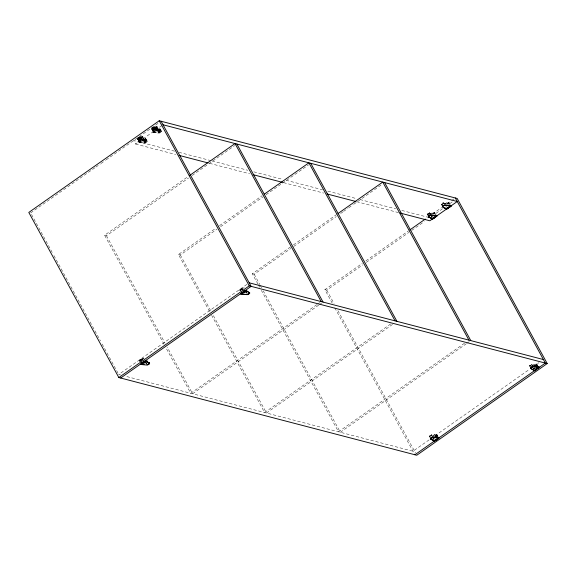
<?xml version="1.0" encoding="UTF-8"?>
<svg xmlns="http://www.w3.org/2000/svg" width="576" height="576" viewBox="0 0 576 576"><rect width="100%" height="100%" fill="white"/><g stroke="black" fill="none" stroke-linecap="round" stroke-linejoin="round"><path stroke-width="0.43" stroke-dasharray="2.88 2.16" d="M141.559 138.744L140.976 138.917L141.559 138.744L141.3 138.276C138.067 137.261 141.07 140.962 140.774 138.154C138.744 141.991 135.223 135.31 140.285 138.355C139.018 141.149 138.938 136.001 140.522 138.816L139.946 138.989L140.522 138.816M155.376 129.038L155.124 129.701L154.094 129.046C154.476 124.394 148.421 130.55 154.375 128.959C153.396 126 153.194 131.177 154.231 128.455L154.678 128.146L155.707 128.801C153.504 126.958 152.741 130.565 155.707 128.801M154.058 129.29L154.685 128.851L154.325 128.182M152.237 128.959L153.029 128.218L152.136 127.692L152.006 128.815L153.072 128.426L152.546 127.577M241.099 290.174C241.596 288.072 238.536 289.98 240.494 290.542M140.796 360.691C141.667 358.51 138.283 360.31 140.4 360.95M140.846 360.713C141.79 358.654 138.42 360.122 140.342 360.929M433.944 213.811L434.182 213.602A2.844 0.929 -28.6 0 0 433.894 212.364A2.844 0.929 -28.6 0 0 430.553 213.876A2.866 0.936 -28.6 0 1 433.958 212.357A2.866 0.936 -28.6 0 1 434.146 213.653M434.765 436.723L436.277 435.614A2.844 0.929 -28.6 0 0 436.212 434.376A2.844 0.929 -28.6 0 0 433.21 435.485M435.607 436.111A1.138 1.015 -75.4 0 1 436.327 436.392L436.594 436.205A2.844 0.929 -28.6 0 0 436.723 434.988A2.844 0.929 -28.6 0 0 434.167 435.701M534.917 366.329L536.422 365.227A2.844 0.929 -28.6 0 0 535.882 364.025A2.844 0.929 -28.6 0 0 532.339 365.918M138.456 137.974L138.341 138.067A2.844 0.929 -28.6 0 0 139.205 139.277A2.844 0.929 -28.6 0 0 142.776 136.829A2.844 0.929 -28.6 0 0 140.062 136.886L138.456 137.974L140.22 141.199L141.458 141.523L142.733 140.63L141.163 137.758L139.918 137.434L138.65 138.326L139.889 138.65L141.458 141.523M138.78 138.564C135.835 138.794 140.522 136.67 138.089 138.91M139.032 139.032L138.917 139.133A2.844 0.929 -28.6 0 0 139.788 140.335A2.844 0.929 -28.6 0 0 143.352 137.894A2.844 0.929 -28.6 0 0 140.638 137.952L140.177 138.132M152.604 128.023L152.489 128.124A2.844 0.929 -28.6 0 0 153.353 129.334A2.844 0.929 -28.6 0 0 156.924 126.886A2.844 0.929 -28.6 0 0 154.21 126.943L152.604 128.023L154.368 131.256L155.606 131.58L156.881 130.687L155.311 127.807L154.073 127.483L152.798 128.383L154.037 128.707L155.606 131.58M139.291 139.507L139.176 139.601A2.844 0.929 -28.6 0 0 140.04 140.81A2.844 0.929 -28.6 0 0 143.611 138.362A2.844 0.929 -28.6 0 0 140.897 138.42L140.566 138.607M139.55 139.975L139.435 140.076A2.844 0.929 -28.6 0 0 140.299 141.278A2.844 0.929 -28.6 0 0 143.87 138.838A2.844 0.929 -28.6 0 0 141.156 138.895L140.825 139.082M152.928 128.614L152.813 128.714A2.844 0.929 -28.6 0 0 153.677 129.924A2.844 0.929 -28.6 0 0 157.248 127.476A2.844 0.929 -28.6 0 0 154.534 127.534L154.195 127.721M139.81 140.45L139.687 140.544A2.844 0.929 -28.6 0 0 140.558 141.754A2.844 0.929 -28.6 0 0 144.13 139.306A2.844 0.929 -28.6 0 0 141.415 139.363L141.077 139.55M153.187 129.089L153.065 129.19A2.844 0.929 -28.6 0 0 153.936 130.392A2.844 0.929 -28.6 0 0 157.507 127.944A2.844 0.929 -28.6 0 0 154.793 128.009L154.454 128.196M140.062 140.918L139.946 141.019A2.844 0.929 -28.6 0 0 139.507 142.258L139.81 142.351A2.844 0.929 -28.6 0 0 142.754 141.343L143.338 140.947A2.844 0.929 -28.6 0 0 144.274 139.291L143.964 139.198A2.844 0.929 -28.6 0 0 141.667 139.838L141.336 140.026M153.439 129.557L153.324 129.658A2.844 0.929 -28.6 0 0 154.188 130.867A2.844 0.929 -28.6 0 0 157.759 128.419A2.844 0.929 -28.6 0 0 155.045 128.477L154.714 128.664M153.698 130.032L153.583 130.133A2.844 0.929 -28.6 0 0 154.447 131.335A2.844 0.929 -28.6 0 0 158.018 128.887A2.844 0.929 -28.6 0 0 155.304 128.952L154.973 129.139M153.958 130.5L153.842 130.601A2.844 0.929 -28.6 0 0 154.706 131.81A2.844 0.929 -28.6 0 0 158.278 129.362A2.844 0.929 -28.6 0 0 155.563 129.42L155.225 129.607M154.21 130.975L154.094 131.076A2.844 0.929 -28.6 0 0 153.655 132.307L153.958 132.408A2.844 0.929 -28.6 0 0 156.902 131.4L157.486 130.997A2.844 0.929 -28.6 0 0 158.422 129.348L158.112 129.254A2.844 0.929 -28.6 0 0 155.815 129.895L155.484 130.082M144 358.272A2.844 0.929 -28.6 0 0 142.15 358.906L140.429 360.086A2.844 0.929 -28.6 0 0 140.292 361.418A2.866 0.936 -28.6 0 1 140.573 359.935A2.866 0.936 -28.6 0 1 143.942 358.272M244.152 287.885A2.844 0.929 -28.6 0 0 242.302 288.511L240.581 289.692A2.844 0.929 -28.6 0 0 240.134 290.93M534.967 368.042L534.406 368.453A2.844 0.929 -28.6 0 0 533.628 369.252M30.665 212.918L95.148 167.594M95.882 167.076L100.274 163.987M101.009 163.476L105.408 160.38M106.142 159.869L158.933 122.76M140.278 138.751L140.083 138.398L140.774 138.154M139.889 138.65L140.947 137.743M154.037 128.707L155.311 127.807M154.231 128.455L154.922 128.21M140.53 138.089L141.3 138.276M154.678 128.146L155.448 128.333M154.094 129.046L154.678 128.873L154.483 128.52M138.398 137.52L138.701 138.672A1.138 1.015 -75.4 0 0 140.184 139.529L140.976 139.644L141.228 138.982M154.354 129.514L154.93 129.348M139.946 138.989L140.782 139.291M140.537 139.226L141.415 139.334M154.685 129.283L155.563 129.391M174.6 151.178L133.682 140.508L135.612 144.043L163.03 124.776M138.434 142.459L144.691 143.028A1.706 0.562 -28.6 0 0 146.758 142.286A1.706 0.562 -28.6 0 0 147.341 141.163L143.143 138.758L147.19 140.875A1.706 0.562 -28.6 0 1 146.606 142.006A1.706 0.562 -28.6 0 1 144.533 142.74L138.434 142.459L140.22 141.199M139.73 137.074L141.487 140.306L143.294 139.039M152.582 132.516L158.839 133.078A1.706 0.562 -28.6 0 0 160.906 132.343A1.706 0.562 -28.6 0 0 161.489 131.213L157.291 128.815L161.338 130.932A1.706 0.562 -28.6 0 1 160.754 132.062A1.706 0.562 -28.6 0 1 158.681 132.797L152.582 132.516L154.368 131.256M153.878 127.13L155.642 130.363L157.442 129.096M164.045 344.275L104.594 235.231L188.136 176.522M104.594 235.231L106.459 235.721L188.532 178.034M192.19 175.464L234.698 145.591M209.477 311.393L178.459 254.498L215.834 228.233M219.492 225.655L262.001 195.782M178.459 254.498L180.324 254.981L216.958 229.234M220.622 226.656L263.124 196.783M266.062 194.724L308.563 164.851M257.926 284.033L252.324 273.766L290.426 246.982M293.364 244.922L336.593 214.531M252.324 273.766L254.189 274.248L290.822 248.494M293.76 246.434L336.262 216.562M340.654 213.473L342.857 211.932M343.584 211.414L347.983 208.325M348.718 207.806L353.117 204.718M353.844 204.206L382.428 184.118M246.989 284.357L118.75 374.486L120.492 374.94M140.738 360.338L142.394 359.59M332.201 303.084L324.878 289.649L362.254 263.383M365.918 260.813L408.42 230.94M432.605 213.941L441.612 207.612M447.257 203.638L450.986 201.017M451.656 200.549L454.594 198.482M324.878 289.649L326.743 290.138L362.65 264.902M366.314 262.325L408.816 232.452M411.746 230.393L424.202 221.638M442.526 208.764L435.197 213.912A2.844 0.929 -28.6 0 0 433.001 213.84M449.849 203.609L452.786 201.55M316.793 304.682L190.757 393.264L165.766 347.436M317.527 304.164L319.73 302.623M318.658 305.165L192.614 393.754L167.198 347.134M319.392 304.654L321.588 303.106M390.665 323.942L264.622 412.531L211.63 315.338M392.522 324.432L266.486 413.014L212.63 314.244M464.53 343.21L338.486 431.791L261.374 290.354M466.387 343.692L340.351 432.281L263.232 290.844M467.122 343.181L469.318 341.633M429.091 439.891L412.97 451.224L125.719 376.301M434.952 435.773L529.488 369.331M535.831 365.839A1.138 1.015 -75.4 0 0 534.6 365.738L539.014 362.635M140.047 137.664L140.386 137.477A2.844 0.929 -28.6 0 1 143.1 137.419A2.844 0.929 -28.6 0 1 139.529 139.867A2.844 0.929 -28.6 0 1 138.658 138.658A1.138 1.015 -75.4 0 1 140.177 137.578A1.138 1.015 -75.4 0 1 140.184 139.529M242.626 289.102L241.97 288.706M141.43 360.014L142.07 359.964L140.486 359.532M141.437 360.007L141.926 359.906M153.972 127.944L153.202 128.506L153.662 129.334M154.786 128.304L154.159 128.743L154.519 129.413M139.831 137.894L139.054 138.442L139.507 139.277M140.63 138.247L140.011 138.686L140.371 139.356M139.91 139.234L140.537 138.794L140.299 138.175M240.545 290.556C238.068 288.331 242.755 289.822 240.696 289.598M154.08 127.534L154.454 127.634M153.562 129.751L153.929 129.845M155.642 130.363L156.881 130.687M139.932 137.477L140.306 137.578M139.406 139.694L139.781 139.788M141.487 140.306L142.733 140.63M178.949 152.316L211.154 160.711M212.026 160.942L247.716 170.251M253.807 171.835L282.535 179.33M286.02 180.238L322.574 189.77M327.802 191.138L356.522 198.626M360.007 199.534L395.698 208.843M401.789 210.434L427.903 217.246M135.612 144.043L175.658 154.49M209.606 163.346L249.646 173.786M283.594 182.642L323.633 193.082M356.717 201.708L398.498 212.609M242.172 289.102L242.546 289.202A1.138 1.015 -75.4 0 0 241.769 289.368M535.14 365.465L536.378 365.789L536.184 365.436M240.638 289.145L242.071 289.519M435.866 436.133L436.241 436.226M448.798 202.658L450.022 204.898M536.89 364.234L538.517 367.2M535.435 369.238L534.65 367.798A2.844 0.929 -28.6 0 1 532.98 368.215M443.837 202.802A1.426 0.468 -28.6 0 1 442.022 204.17A1.426 0.468 -28.6 0 1 441.835 203.357A1.426 0.468 -28.6 0 1 443.837 202.802L445.183 205.279M531.893 364.298L533.275 366.847M441.295 204.084L441.972 205.322M529.438 365.717L529.754 366.307M434.65 212.602L436.277 215.575M429.653 212.674L431.035 215.222M427.147 214.027L428.494 216.504M436.738 434.621L438.365 437.587M436.039 435.823L436.356 436.414M431.741 434.686L432.785 436.615M429.235 436.046L429.912 437.285M326.743 290.138L334.066 303.566M337.939 310.68L415.469 452.873M334.786 307.822L414.468 453.967M254.189 274.248L259.783 284.522M260.215 285.307L261.511 287.683M258.358 284.825L259.646 287.194M161.338 130.932L161.64 131.299M159.89 128.678L161.273 131.227A1.426 0.468 -28.6 0 1 159.458 132.602A1.426 0.468 -28.6 0 1 159.271 131.789A1.426 0.468 -28.6 0 1 161.273 131.227M156.96 126.562A2.866 0.936 -28.6 0 1 153.418 129.326A2.866 0.936 -28.6 0 1 152.885 127.771A2.866 0.936 -28.6 0 1 156.96 126.562L158.566 129.55A2.866 0.936 -28.6 0 1 155.023 132.278A2.866 0.936 -28.6 0 1 154.49 130.716A2.866 0.936 -28.6 0 1 158.566 129.514M157.378 130.039L158.782 132.574M245.844 292.255L246.355 293.198M155.203 128.268L155.455 128.736M154.339 129.11L154.598 129.578M151.906 129.161L153.511 132.113M151.884 129.211L153.49 132.156M145.735 138.622L147.118 141.17A1.426 0.468 -28.6 0 1 145.31 142.546A1.426 0.468 -28.6 0 1 145.123 141.732A1.426 0.468 -28.6 0 1 147.118 141.17M142.812 136.505A2.866 0.936 -28.6 0 1 139.27 139.27A2.866 0.936 -28.6 0 1 138.737 137.714A2.866 0.936 -28.6 0 1 142.812 136.505L144.41 139.493A2.866 0.936 -28.6 0 1 140.875 142.222A2.866 0.936 -28.6 0 1 140.342 140.659A2.866 0.936 -28.6 0 1 144.418 139.457M143.23 139.982L144.634 142.517M141.048 138.211L141.307 138.679M140.191 139.054L140.45 139.522M137.758 139.104L139.363 142.056M137.736 139.154L139.342 142.106M180.324 254.981L210.91 311.083M106.459 235.721L165.046 343.181M145.325 361.994L146.333 363.852M141.818 359.093L142.394 360.151M140.544 359.986L140.753 360.67A1.138 1.015 -75.4 0 1 142.481 359.755M139.846 361.123L140.17 361.714M31.522 214.495L52.2 252.418M53.921 255.578L100.44 340.891M102.161 344.052L118.526 374.076M444.744 203.89A2.866 0.936 -28.6 0 1 448.106 202.406A2.866 0.936 -28.6 0 1 448.294 203.71A2.844 0.929 -28.6 0 0 448.042 202.421A2.844 0.929 -28.6 0 0 444.701 203.933M446.357 206.834A2.866 0.936 -28.6 0 0 445.874 207.252A2.844 0.929 -28.6 0 1 446.314 206.885M446.227 203.738A2.844 0.929 -28.6 0 1 448.97 203.854M441.986 204.818A1.418 0.468 -28.6 0 1 441.936 204.142A1.418 0.468 -28.6 0 1 443.635 203.256A1.418 0.468 -28.6 0 1 443.988 203.774M441.922 205.207A1.418 0.468 -28.6 0 1 442.066 204.746M442.267 204.545A1.418 0.468 -28.6 0 1 442.836 204.142M443.801 203.746A1.418 0.468 -28.6 0 1 444.384 203.789M446.206 206.942A2.844 0.929 -28.6 0 1 445.622 207.079M447.79 203.652A2.844 0.929 -28.6 0 1 449.374 203.724M432.079 213.682A2.844 0.929 -28.6 0 1 434.822 213.797M427.644 214.747A1.418 0.468 -28.6 0 1 428.033 213.876A1.418 0.468 -28.6 0 1 429.725 213.178A1.418 0.468 -28.6 0 1 429.631 213.926M429.062 214.33A1.418 0.468 -28.6 0 1 428.731 214.502M428.119 214.488A1.418 0.468 -28.6 0 1 429.019 213.912M429.343 213.775A1.418 0.468 -28.6 0 1 430.272 213.847M428.947 214.56A1.418 0.468 -28.6 0 1 429.278 214.387M431.446 216.77A2.844 0.929 -28.6 0 1 431.906 216.353M432.958 217.116A2.844 0.929 -28.6 0 1 432.31 217.354M431.194 216.295A2.844 0.929 -28.6 0 1 431.647 215.885M432.698 216.648A2.844 0.929 -28.6 0 1 431.474 217.03M431.798 216.41A2.844 0.929 -28.6 0 1 431.215 216.554M239.976 290.779A2.866 0.936 -28.6 0 1 241.258 289.13A2.866 0.936 -28.6 0 1 244.087 287.885M147.506 360.554A1.418 0.468 -28.6 0 1 147.866 360.756M145.98 362.491A2.866 0.936 -28.6 0 1 145.505 362.909M433.267 435.442A2.866 0.936 -28.6 0 1 436.45 434.398A2.866 0.936 -28.6 0 1 435.758 436.082M433.814 439.214A2.866 0.936 -28.6 0 1 434.297 438.797A2.844 0.929 -28.6 0 0 433.793 439.25M535.903 365.695A2.866 0.936 -28.6 0 0 536.198 363.982A2.866 0.936 -28.6 0 0 532.361 365.875A1.418 0.468 -28.6 0 0 532.26 365.278A1.418 0.468 -28.6 0 0 530.928 365.71M533.628 369.223A2.866 0.936 -28.6 0 1 535.025 367.999M142.265 359.921A1.138 1.015 -75.4 0 1 142.51 359.791M141.113 360.763A1.138 1.015 -75.4 0 1 141.142 360.468M141.408 359.942A1.138 1.015 -75.4 0 1 142.639 359.683M240.89 290.275A1.138 1.015 -75.4 0 1 242.633 289.368M534.413 365.688A1.138 1.015 -75.4 0 1 535.644 365.789M535.486 365.774A1.138 1.015 -75.4 0 1 536.018 365.738M435.715 436.262A1.138 1.015 -75.4 0 1 436.486 436.327M533.686 365.688A2.844 0.929 -28.6 0 1 536.681 364.572A2.844 0.929 -28.6 0 1 536.746 365.81M532.145 365.789A1.418 0.468 -28.6 0 1 532.606 365.76M530.64 366.257A1.418 0.468 -28.6 0 1 529.898 365.846A1.418 0.468 -28.6 0 1 531.893 364.802A1.418 0.468 -28.6 0 1 531.605 365.76M530.021 366.502A1.418 0.468 -28.6 0 1 530.626 365.904M533.369 368.784A2.844 0.929 -28.6 0 1 534.146 367.978M533.974 369.122A2.844 0.929 -28.6 0 1 533.491 369.158M532.951 368.647A2.844 0.929 -28.6 0 1 533.426 367.92M534.938 368.273A2.844 0.929 -28.6 0 1 533.714 368.654M536.141 365.695A2.844 0.929 -28.6 0 1 537.725 365.76M534.578 365.782A2.844 0.929 -28.6 0 1 537.322 365.897M429.926 436.774A1.418 0.468 -28.6 0 1 430.524 435.629A1.418 0.468 -28.6 0 1 432.058 435.55M429.826 437.047A1.418 0.468 -28.6 0 1 429.876 436.889M430.474 436.291A1.418 0.468 -28.6 0 1 431.438 435.794M433.217 439.171A2.844 0.929 -28.6 0 1 433.994 438.372M432.821 439.301A2.844 0.929 -28.6 0 1 433.282 438.307M435.348 436.32A2.844 0.929 -28.6 0 1 437.587 436.421M434.146 438.898A2.844 0.929 -28.6 0 1 432.742 439.006M435.73 435.614A2.844 0.929 -28.6 0 1 437.17 436.284M433.886 438.43A2.844 0.929 -28.6 0 1 432.828 438.602M146.21 363.586A1.418 0.468 -28.6 0 1 146.549 362.923M146.837 363.074A1.418 0.468 -28.6 0 1 146.088 362.657M146.606 363.6A1.418 0.468 -28.6 0 1 146.808 363.398M146.275 362.693A1.418 0.468 -28.6 0 1 145.829 362.182M146.275 362.146A2.844 0.929 -28.6 0 1 145.433 362.959M140.198 361.426A2.844 0.929 -28.6 0 1 140.393 361.073M246.319 293.083A1.418 0.468 -28.6 0 1 246.967 292.327M246.989 292.687A1.418 0.468 -28.6 0 1 246.24 292.27M246.427 292.298A1.418 0.468 -28.6 0 1 245.966 292.327M240.343 291.038A2.844 0.929 -28.6 0 1 240.545 290.686M246.067 292.154A2.844 0.929 -28.6 0 1 245.578 292.572M143.957 140.069A1.426 0.468 -28.6 0 0 145.771 138.694A1.426 0.468 -28.6 0 0 143.77 139.255A1.426 0.468 -28.6 0 0 143.957 140.069M158.112 130.126A1.426 0.468 -28.6 0 0 159.919 128.75A1.426 0.468 -28.6 0 0 157.925 129.312A1.426 0.468 -28.6 0 0 158.112 130.126M427.874 214.114A1.426 0.468 -28.6 0 0 429.682 212.746A1.426 0.468 -28.6 0 0 427.687 213.3A1.426 0.468 -28.6 0 0 427.874 214.114M432.202 216.785A2.866 0.936 -28.6 0 0 431.388 217.598A2.844 0.929 -28.6 0 1 432.166 216.828M155.354 129.852A1.138 1.015 -75.4 0 0 155.347 127.894A1.138 1.015 -75.4 0 0 153.814 128.974A1.138 1.015 -75.4 0 0 155.354 129.852M155.542 129.895A1.138 1.015 -75.4 0 0 155.534 127.944A1.138 1.015 -75.4 0 0 154.001 129.024A1.138 1.015 -75.4 0 0 155.542 129.895M154.332 129.586A1.138 1.015 -75.4 0 0 154.332 127.634A1.138 1.015 -75.4 0 0 152.798 128.707A1.138 1.015 -75.4 0 0 154.332 129.586M154.706 129.679A1.138 1.015 -75.4 0 0 154.699 127.728A1.138 1.015 -75.4 0 0 153.173 128.808A1.138 1.015 -75.4 0 0 154.706 129.679M141.206 139.795A1.138 1.015 -75.4 0 0 141.199 137.844A1.138 1.015 -75.4 0 0 139.666 138.917A1.138 1.015 -75.4 0 0 141.206 139.795M141.386 139.846A1.138 1.015 -75.4 0 0 141.386 137.887A1.138 1.015 -75.4 0 0 139.853 138.967A1.138 1.015 -75.4 0 0 141.386 139.846M140.558 139.63A1.138 1.015 -75.4 0 0 140.551 137.671A1.138 1.015 -75.4 0 0 139.018 138.751A1.138 1.015 -75.4 0 0 140.558 139.63M144.958 142.092A1.418 0.468 -28.6 0 0 146.873 140.746A1.418 0.468 -28.6 0 0 144.979 141.178A1.418 0.468 -28.6 0 0 144.958 142.092M144.698 141.617A1.418 0.468 -28.6 0 0 146.614 140.278A1.418 0.468 -28.6 0 0 144.727 140.702A1.418 0.468 -28.6 0 0 144.698 141.617M144.187 140.674A1.418 0.468 -28.6 0 0 146.102 139.334A1.418 0.468 -28.6 0 0 144.209 139.759A1.418 0.468 -28.6 0 0 144.187 140.674M143.863 140.09A1.418 0.468 -28.6 0 0 145.778 138.744A1.418 0.468 -28.6 0 0 143.892 139.169A1.418 0.468 -28.6 0 0 143.863 140.09M144.439 141.149A1.418 0.468 -28.6 0 0 146.354 139.802A1.418 0.468 -28.6 0 0 144.468 140.234A1.418 0.468 -28.6 0 0 144.439 141.149M159.106 132.149A1.418 0.468 -28.6 0 0 161.021 130.802A1.418 0.468 -28.6 0 0 159.134 131.234A1.418 0.468 -28.6 0 0 159.106 132.149M158.846 131.674A1.418 0.468 -28.6 0 0 160.762 130.327A1.418 0.468 -28.6 0 0 158.875 130.759A1.418 0.468 -28.6 0 0 158.846 131.674M158.335 130.73A1.418 0.468 -28.6 0 0 160.25 129.384A1.418 0.468 -28.6 0 0 158.357 129.816A1.418 0.468 -28.6 0 0 158.335 130.73M158.594 131.206A1.418 0.468 -28.6 0 0 160.502 129.859A1.418 0.468 -28.6 0 0 158.616 130.291A1.418 0.468 -28.6 0 0 158.594 131.206M429.962 436.133A1.426 0.468 -28.6 0 0 431.777 434.758A1.426 0.468 -28.6 0 0 429.775 435.312A1.426 0.468 -28.6 0 0 429.962 436.133M530.114 365.746A1.426 0.468 -28.6 0 0 531.922 364.37A1.426 0.468 -28.6 0 0 529.927 364.925A1.426 0.468 -28.6 0 0 530.114 365.746"/><path stroke-width="0.86" d="M449.705 206.813L449.942 206.604A2.866 0.936 -28.6 0 1 447.523 208.166M142.157 362.93L142.034 363.031A2.844 0.929 -28.6 0 0 141.48 363.78M159.235 120.758L28.8 212.429L118.822 377.539L416.765 455.242L547.2 363.571L457.178 198.461L159.235 120.758L249.257 285.862L547.2 363.571M189.598 175.493L235.03 143.561L321.192 301.586M264.197 194.242L308.894 162.821L395.057 320.854M338.062 213.502L382.759 182.088L468.922 340.121M118.822 377.539L249.257 285.862M120.679 378.022L251.122 286.351L161.1 121.241M144.086 364.63L140.364 364.19L142.308 363.218L143.546 363.542L144.821 362.642L143.582 362.318L143.503 361.382A2.844 0.929 -28.6 0 1 144.166 361.08M143.582 362.318L145.382 361.051L149.429 363.175A1.706 0.562 -28.6 0 1 148.853 364.298A1.706 0.562 -28.6 0 1 146.779 365.04L140.522 364.471M240.516 293.803L242.46 292.831L243.698 293.155L244.973 292.255L243.727 291.931L243.317 291.182M243.727 291.931L245.534 290.664L249.581 292.788A1.706 0.562 -28.6 0 1 248.998 293.911A1.706 0.562 -28.6 0 1 246.931 294.653L240.667 294.084M409.882 229.91L425.275 219.089M434.434 217.937L433.195 217.613L434.47 216.72L435.708 217.044L437.357 215.489L431.1 214.927A1.706 0.562 -28.6 0 0 429.034 215.662A1.706 0.562 -28.6 0 0 428.45 216.792L432.648 219.197L434.434 217.937L434.023 217.181M448.589 207.994L447.343 207.67L448.618 206.777L449.856 207.101L451.663 205.834L445.406 205.265A1.706 0.562 -28.6 0 0 443.333 205.999A1.706 0.562 -28.6 0 0 442.75 207.13L446.796 209.246L448.589 207.994L448.02 207.331M414.9 454.759L437.616 438.79M439.085 437.76L545.335 363.082L455.321 197.978M436.529 439.949L435.283 439.625L436.558 438.732L437.796 439.056L439.452 437.508L433.195 436.939A1.706 0.562 -28.6 0 0 431.122 437.674A1.706 0.562 -28.6 0 0 430.538 438.804L434.743 441.209L436.529 439.949L435.967 439.286M536.674 369.562L535.435 369.238L536.71 368.345L537.948 368.669L539.597 367.114L533.34 366.552A1.706 0.562 -28.6 0 0 531.274 367.286A1.706 0.562 -28.6 0 0 530.69 368.417L534.888 370.822L536.674 369.562L536.263 368.806M448.43 207.713L448.279 207.799A2.844 0.929 -28.6 0 1 446.976 208.354M434.282 217.656L434.131 217.742A2.844 0.929 -28.6 0 1 433.469 218.059M536.522 369.281L536.371 369.367A2.844 0.929 -28.6 0 1 535.709 369.684M436.37 439.668L436.219 439.754A2.844 0.929 -28.6 0 1 435.557 440.078M243.576 291.65L243.907 291.463A2.844 0.929 -28.6 0 1 245.203 290.945A2.866 0.936 -28.6 0 0 241.589 293.45M143.424 362.038L143.762 361.85A2.844 0.929 -28.6 0 1 144.418 361.548M442.598 206.849A1.706 0.562 -28.6 0 1 443.182 205.718A1.706 0.562 -28.6 0 1 445.248 204.984L450.331 205.243L451.663 205.834M428.602 217.073A1.706 0.562 -28.6 0 1 429.185 215.95A1.706 0.562 -28.6 0 1 431.258 215.208L437.515 215.777M246.773 294.365L241.848 294.394M530.842 368.698A1.706 0.562 -28.6 0 1 531.425 367.574A1.706 0.562 -28.6 0 1 533.498 366.833L539.755 367.402M430.697 439.085A1.706 0.562 -28.6 0 1 431.273 437.962A1.706 0.562 -28.6 0 1 433.346 437.22L439.603 437.789M533.794 370.058L534.01 370.102A2.866 0.936 -28.6 0 0 534.398 370.094M438.163 437.393L437.818 437.321A2.844 0.929 -28.6 0 0 436.759 437.501M163.03 124.776L457.25 201.514L429.833 220.781L400.241 213.062M428.45 216.792L432.648 219.197M179.136 155.398L207.864 162.893M253.13 174.694L282.722 182.412M327.118 193.99L355.846 201.485M249.192 282.809L543.406 359.546M249.581 292.788L246.557 290.693L245.534 290.664M149.429 363.175L146.412 361.08L145.382 361.051M141.782 364.327L141.898 364.363A2.844 0.929 -28.6 0 0 142.344 364.356M443.311 207.295L445.464 208.656M530.69 368.417L532.836 369.778M430.538 438.804L433.562 440.899M449.446 206.345L449.856 207.101M534.888 370.822L533.707 370.512M384.624 182.57L470.786 340.603M310.759 163.31L396.922 321.343M437.796 439.056L437.882 438.559A2.866 0.936 -28.6 0 1 435.47 440.129M236.894 144.043L323.057 302.076M242.46 292.831L242.186 292.644A2.844 0.929 -28.6 0 0 241.632 293.393M141.898 362.462L142.308 363.218M450.418 205.913A2.866 0.936 -28.6 0 1 450.238 206.258M445.514 208.469A2.866 0.936 -28.6 0 1 445.349 208.282M428.724 216.655A1.426 0.468 -28.6 0 1 429.178 215.676A1.426 0.468 -28.6 0 1 430.963 215.122M442.649 206.561A1.426 0.468 -28.6 0 1 443.866 205.416A1.426 0.468 -28.6 0 1 445.19 205.322M436.09 216.202A2.866 0.936 -28.6 0 1 435.751 216.598M435.276 217.015A2.866 0.936 -28.6 0 1 433.375 218.11M435.319 215.33A2.866 0.936 -28.6 0 1 436.277 215.575M442.778 205.488A1.418 0.468 -28.6 0 1 443.045 205.279M450.418 205.877A2.844 0.929 -28.6 0 1 450.259 206.215M445.572 208.462A2.844 0.929 -28.6 0 1 445.392 208.289M428.868 216.648A1.418 0.468 -28.6 0 1 429.156 215.698A1.418 0.468 -28.6 0 1 431.006 215.15M429.862 214.718A1.418 0.468 -28.6 0 1 430.164 214.632M436.27 215.82A2.844 0.929 -28.6 0 0 436.068 215.381L435.73 215.309A2.844 0.929 -28.6 0 0 435.247 215.345M436.111 216.158A2.844 0.929 -28.6 0 1 435.787 216.547M249.134 292.651A1.426 0.468 -28.6 0 1 248.407 293.803M247.867 294.062A1.426 0.468 -28.6 0 1 247.27 294.228M245.7 290.83A2.866 0.936 -28.6 0 1 246.658 291.082M148.169 363.211A1.426 0.468 -28.6 0 1 149.213 363.211A1.426 0.468 -28.6 0 1 148.255 364.19M148.054 364.298A1.426 0.468 -28.6 0 1 147.031 364.622M142.387 364.363A2.866 0.936 -28.6 0 1 141.595 364.306M141.437 363.838A2.866 0.936 -28.6 0 1 144.331 361.584M144.972 361.354A2.866 0.936 -28.6 0 1 146.506 361.469M433.786 440.51A2.866 0.936 -28.6 0 1 433.454 440.424M436.831 437.472A2.866 0.936 -28.6 0 1 438.199 437.4M431.208 438.631A1.426 0.468 -28.6 0 1 430.74 438.149A1.426 0.468 -28.6 0 1 432.432 437.141A1.426 0.468 -28.6 0 1 433.008 437.558M537.991 368.222A2.866 0.936 -28.6 0 1 535.615 369.734M536.342 367.315A2.866 0.936 -28.6 0 1 538.517 367.2M530.755 367.992A1.426 0.468 -28.6 0 0 530.806 368.23A1.418 0.468 -28.6 0 1 530.791 367.92M530.856 367.812A1.426 0.468 -28.6 0 1 532.066 366.941A1.426 0.468 -28.6 0 1 533.203 366.746A1.418 0.468 -28.6 0 0 530.928 367.733M534.485 370.066A2.844 0.929 -28.6 0 1 534.01 370.102M536.911 367.114A2.844 0.929 -28.6 0 1 537.97 366.934L538.308 367.006A2.844 0.929 -28.6 0 1 538.495 367.178M434.916 440.316A2.844 0.929 -28.6 0 1 434.34 440.453M145.051 361.339A2.844 0.929 -28.6 0 1 146.059 361.21L146.362 361.31A2.844 0.929 -28.6 0 1 146.506 361.505M149.278 362.894A1.706 0.562 -28.6 0 1 149.011 363.773A1.706 0.562 -28.6 0 1 147.175 364.73M141.422 362.959A2.844 0.929 -28.6 0 1 141.782 362.563M245.758 290.83A2.844 0.929 -28.6 0 1 246.204 290.822L246.514 290.916A2.844 0.929 -28.6 0 1 246.65 291.118M249.43 292.5A1.706 0.562 -28.6 0 1 248.479 293.861M248.083 294.07A1.706 0.562 -28.6 0 1 247.327 294.343M241.574 292.572A2.844 0.929 -28.6 0 1 241.927 292.169M243.655 290.988A2.844 0.929 -28.6 0 1 244.31 290.693"/></g></svg>
